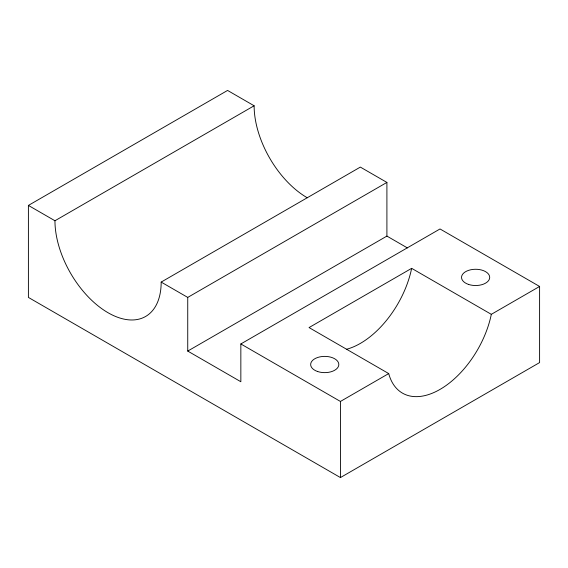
<?xml version="1.0" encoding="UTF-8"?>
<svg xmlns="http://www.w3.org/2000/svg" width="568" height="568" viewBox="0 0 568 568"><rect width="100%" height="100%" fill="white"/><g stroke="black" fill="none" stroke-linecap="round" stroke-linejoin="round"><path stroke-width="0.85" d="M187.738 351.074L386.907 236.089L386.907 182.427L187.738 297.412L187.738 351.074L240.846 381.739L240.846 343.952L440.015 228.961L539.6 286.457L539.6 362.576L340.431 477.567L28.4 297.419L28.4 205.424L227.569 90.433L254.123 105.769A75.111 43.367 60 0 0 307.238 197.756M28.4 205.424L54.954 220.753L254.123 105.769M54.954 220.753A75.111 43.367 60 0 0 108.069 312.748A75.111 43.367 60 0 0 161.177 282.083L360.346 167.091L386.907 182.427M491.32 314.331L411.651 268.337L309.049 327.573L388.711 373.574A75.111 43.367 -60 0 0 440.015 389.407A75.111 43.367 -60 0 0 491.32 314.331L539.6 286.457M240.846 343.952L340.431 401.448L388.711 373.574M386.907 236.089L407.391 247.918M161.177 282.083L187.738 297.412M340.431 401.448L340.431 477.567M411.651 268.337A75.111 43.367 -60 0 1 346.601 349.256M317.697 371.55A14.086 8.129 0 0 0 338.819 364.507A14.086 8.129 0 0 0 317.697 357.471A14.086 8.129 0 0 0 317.697 371.55M468.586 284.44A14.086 8.129 0 0 0 489.708 277.397A14.086 8.129 0 0 0 468.586 270.354A14.086 8.129 0 0 0 468.586 284.44"/></g></svg>
